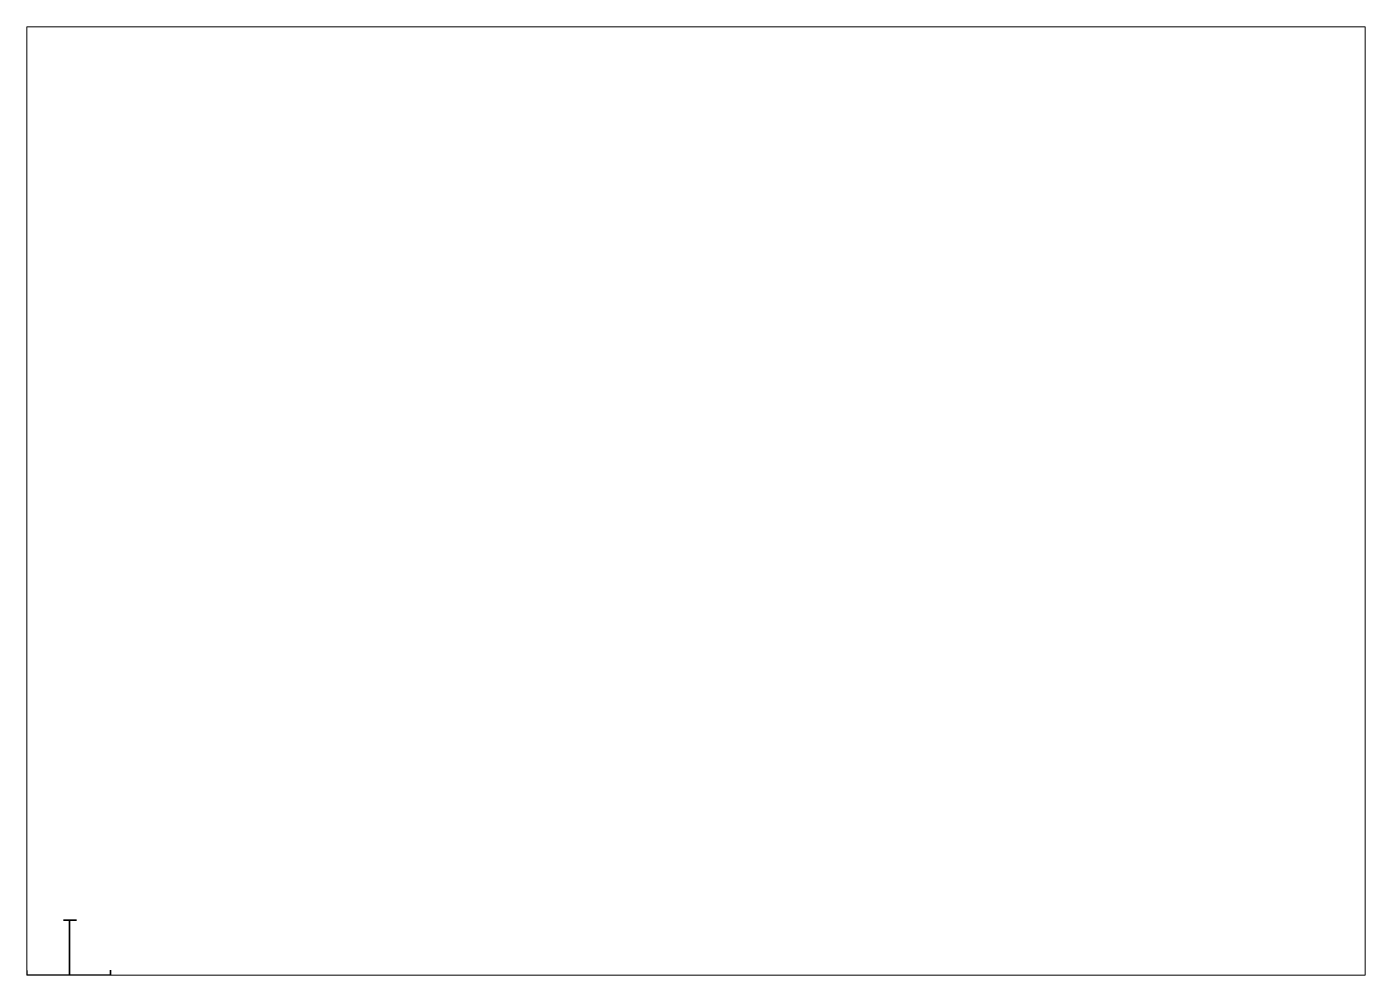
# Paper-space layout '布局1' of a CAD drawing. Extents: x 0 to 422, y 0 to 299.
# The model-space entities are those that its viewports show. They can reach past a viewport. Long polylines and large blocks are cut down to what shows.
import ezdxf

# ---------------------------------------------------------------- set-up
doc = ezdxf.new("R2010")
doc.units = 0
doc.linetypes.add('CONTINUOUS1', pattern=[0])
doc.layers.add('003_THICK', color=7, linetype='CONTINUOUS1')

msp = doc.modelspace()

# ---------------------------------------------------------------- linework, layer by layer
at = {"layer": '003_THICK', "const_width": 0.5}
for points in [[(11.52, 17.37), (15.7, 17.37)], [(13.44, 0), (13.44, 17.37)], [(0, 1.5), (0, -1.67)], [(0, 0), (26.39, 0)], [(26.39, 1.67), (26.39, -1.84)]]:
    msp.add_lwpolyline(points, dxfattribs=at)

psp = doc.layouts.new('布局1')

# ---------------------------------------------------------------- viewports
at = {"layer": '003_THICK'}
psp.add_viewport(center=(211, 149.5), size=(422, 299), view_center_point=(211, 149.5), view_height=299, dxfattribs=at)

doc.saveas('drawing.dxf')
